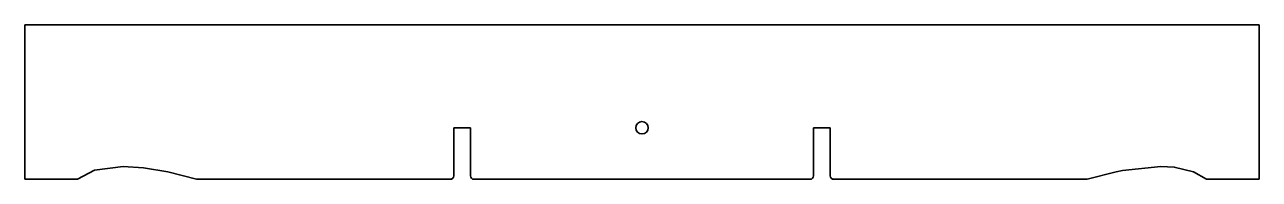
# Model space of a CAD drawing. Extents: x 30 to 390, y 126 to 171.
import ezdxf

# ---------------------------------------------------------------- set-up
doc = ezdxf.new("R2010")
doc.units = 0

msp = doc.modelspace()

# ---------------------------------------------------------------- linework, layer by layer
at = {"color": 7, "lineweight": 35}
for p, q in [((29.994995, 171.46167), (389.994995, 171.46167)), ((29.994995, 126.46167), (29.994995, 171.46167)), ((389.994995, 171.46167), (389.994995, 126.46167)), ((155.094986, 141.46167), (155.094986, 127.46167)), ((159.994995, 141.46167), (155.094986, 141.46167)), ((159.994995, 127.46167), (159.994995, 141.46167)), ((259.994995, 141.46167), (259.994995, 127.46167)), ((264.894989, 141.46167), (259.994995, 141.46167)), ((264.894989, 127.46167), (264.894989, 141.46167)), ((45.351334, 126.46167), (29.994995, 126.46167)), ((80.1399, 126.46167), (71.777481, 128.586365)), ((154.094986, 126.46167), (80.1399, 126.46167)), ((258.994995, 126.46167), (160.994995, 126.46167)), ((273.004425, 126.46167), (265.894989, 126.46167)), ((339.847656, 126.46167), (273.004425, 126.46167)), ((348.210449, 128.586426), (339.847656, 126.46167)), ((389.994995, 126.46167), (374.640656, 126.46167))]:
    msp.add_line(p, q, dxfattribs=at)
for points in [[(45.351334, 126.46167), (50.364197, 129.077759), (58.702286, 130.219238)], [(71.777481, 128.586365), (64.634247, 129.8302), (58.702286, 130.219238)], [(361.287781, 130.219238), (350.137756, 128.986389), (348.210449, 128.586426)], [(374.640656, 126.46167), (370.768311, 128.674194), (365.175507, 130.005615), (361.287781, 130.219238)]]:
    msp.add_lwpolyline(points, dxfattribs=at)
msp.add_circle((209.994995, 141.46167), 1.804916, dxfattribs=at)
for centre, start, end in [((154.094986, 127.46167), 269.999997, 360), ((160.994995, 127.46167), 179.999995, 269.999997), ((258.994995, 127.46167), 269.999997, 0), ((265.894989, 127.46167), 180.000005, 269.999997)]:
    msp.add_arc(centre, 1, start, end, dxfattribs=at)

doc.saveas('drawing.dxf')
